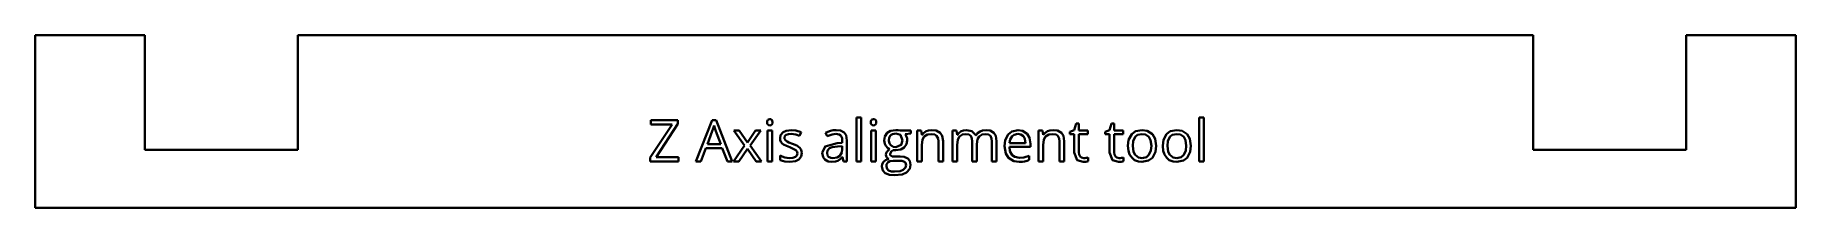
# Model space of a CAD drawing. Header units: inches. Extents: x -11.5 to 11.5, y -0.6 to 1.6.
import ezdxf

# ---------------------------------------------------------------- set-up
doc = ezdxf.new("R2010")
doc.units = ezdxf.units.IN
doc.header["$MEASUREMENT"] = 0
doc.layers.add('Visible', color=7, linetype='Continuous', lineweight=40)

msp = doc.modelspace()

# ---------------------------------------------------------------- linework, layer by layer
at = {"layer": 'Visible'}
for p, q in [((-11.5, 1.65, 0.3), (-11.5, -0.607, 0.3)), ((-10.07, 1.65, 0.3), (-11.5, 1.65, 0.3)), ((-10.07, 0.15, 0.3), (-10.07, 1.65, 0.3)), ((-8.07, 1.65, 0.3), (-8.07, 0.15, 0.3)), ((8.07, 1.65, 0.3), (-8.07, 1.65, 0.3)), ((8.07, 0.15, 0.3), (8.07, 1.65, 0.3)), ((11.5, 1.65, 0.3), (10.07, 1.65, 0.3)), ((10.07, 1.65, 0.3), (10.07, 0.15, 0.3)), ((11.5, -0.607, 0.3), (11.5, 1.65, 0.3)), ((-3.18, 0.481, 0.3), (-3.465, 0.049, 0.3)), ((-3.456, 0.537, 0.3), (-3.456, 0.481, 0.3)), ((-3.104, 0.537, 0.3), (-3.456, 0.537, 0.3)), ((-3.456, 0.481, 0.3), (-3.18, 0.481, 0.3)), ((-3.389, 0.057, 0.3), (-3.104, 0.489, 0.3)), ((-3.104, 0.489, 0.3), (-3.104, 0.537, 0.3)), ((-2.657, 0.54, 0.3), (-2.87, 0, 0.3)), ((-2.605, 0.54, 0.3), (-2.657, 0.54, 0.3)), ((-2.393, 0, 0.3), (-2.605, 0.54, 0.3)), ((-0.709, 0.572, 0.3), (-0.77, 0.572, 0.3)), ((-0.77, 0.572, 0.3), (-0.77, 0, 0.3)), ((-0.709, 0, 0.3), (-0.709, 0.572, 0.3)), ((2.1, 0.496, 0.3), (2.074, 0.41, 0.3)), ((2.135, 0.496, 0.3), (2.1, 0.496, 0.3)), ((2.135, 0.403, 0.3), (2.135, 0.496, 0.3)), ((2.561, 0.496, 0.3), (2.535, 0.41, 0.3)), ((2.596, 0.496, 0.3), (2.561, 0.496, 0.3)), ((2.596, 0.403, 0.3), (2.596, 0.496, 0.3)), ((3.767, 0.572, 0.3), (3.706, 0.572, 0.3)), ((3.706, 0.572, 0.3), (3.706, 0, 0.3)), ((3.767, 0, 0.3), (3.767, 0.572, 0.3)), ((-2.655, 0.394, 0.3), (-2.718, 0.227, 0.3)), ((-2.544, 0.227, 0.3), (-2.607, 0.394, 0.3)), ((-2.372, 0.403, 0.3), (-2.232, 0.206, 0.3)), ((-2.302, 0.403, 0.3), (-2.372, 0.403, 0.3)), ((-2.196, 0.249, 0.3), (-2.302, 0.403, 0.3)), ((-2.09, 0.403, 0.3), (-2.196, 0.249, 0.3)), ((-2.161, 0.206, 0.3), (-2.021, 0.403, 0.3)), ((-2.021, 0.403, 0.3), (-2.09, 0.403, 0.3)), ((-1.873, 0.403, 0.3), (-1.934, 0.403, 0.3)), ((-1.934, 0.403, 0.3), (-1.934, 0, 0.3)), ((-1.873, 0, 0.3), (-1.873, 0.403, 0.3)), ((-1.514, 0.334, 0.3), (-1.492, 0.384, 0.3)), ((-1.174, 0.375, 0.3), (-1.155, 0.328, 0.3)), ((-0.956, 0.241, 0.3), (-1.024, 0.239, 0.3)), ((-0.956, 0.267, 0.3), (-0.956, 0.241, 0.3)), ((-0.896, 0, 0.3), (-0.896, 0.275, 0.3)), ((-0.519, 0.403, 0.3), (-0.58, 0.403, 0.3)), ((-0.58, 0.403, 0.3), (-0.58, 0, 0.3)), ((-0.519, 0, 0.3), (-0.519, 0.403, 0.3)), ((-0.06, 0.403, 0.3), (-0.199, 0.403, 0.3)), ((-0.134, 0.355, 0.3), (-0.06, 0.364, 0.3)), ((-0.06, 0.364, 0.3), (-0.06, 0.403, 0.3)), ((0.023, 0.403, 0.3), (0.023, 0, 0.3)), ((0.073, 0.403, 0.3), (0.023, 0.403, 0.3)), ((0.082, 0.348, 0.3), (0.073, 0.403, 0.3)), ((0.085, 0.348, 0.3), (0.082, 0.348, 0.3)), ((0.299, 0.261, 0.3), (0.299, 0, 0.3)), ((0.36, 0, 0.3), (0.36, 0.263, 0.3)), ((0.485, 0.403, 0.3), (0.485, 0, 0.3)), ((0.535, 0.403, 0.3), (0.485, 0.403, 0.3)), ((0.544, 0.348, 0.3), (0.535, 0.403, 0.3)), ((0.547, 0.348, 0.3), (0.544, 0.348, 0.3)), ((0.741, 0.262, 0.3), (0.741, 0, 0.3)), ((0.793, 0.342, 0.3), (0.79, 0.342, 0.3)), ((0.998, 0.262, 0.3), (0.998, 0, 0.3)), ((1.059, 0, 0.3), (1.059, 0.263, 0.3)), ((1.227, 0.24, 0.3), (1.438, 0.24, 0.3)), ((1.608, 0.403, 0.3), (1.608, 0, 0.3)), ((1.657, 0.403, 0.3), (1.608, 0.403, 0.3)), ((1.667, 0.348, 0.3), (1.657, 0.403, 0.3)), ((1.67, 0.348, 0.3), (1.667, 0.348, 0.3)), ((1.883, 0.261, 0.3), (1.883, 0, 0.3)), ((1.944, 0, 0.3), (1.944, 0.263, 0.3)), ((2.074, 0.41, 0.3), (2.016, 0.385, 0.3)), ((2.016, 0.385, 0.3), (2.016, 0.355, 0.3)), ((2.016, 0.355, 0.3), (2.074, 0.355, 0.3)), ((2.074, 0.355, 0.3), (2.074, 0.116, 0.3)), ((2.252, 0.403, 0.3), (2.135, 0.403, 0.3)), ((2.135, 0.355, 0.3), (2.252, 0.355, 0.3)), ((2.135, 0.118, 0.3), (2.135, 0.355, 0.3)), ((2.252, 0.355, 0.3), (2.252, 0.403, 0.3)), ((2.535, 0.41, 0.3), (2.478, 0.385, 0.3)), ((2.478, 0.385, 0.3), (2.478, 0.355, 0.3)), ((2.478, 0.355, 0.3), (2.535, 0.355, 0.3)), ((2.535, 0.355, 0.3), (2.535, 0.116, 0.3)), ((2.713, 0.403, 0.3), (2.596, 0.403, 0.3)), ((2.596, 0.355, 0.3), (2.713, 0.355, 0.3)), ((2.596, 0.118, 0.3), (2.596, 0.355, 0.3)), ((2.713, 0.355, 0.3), (2.713, 0.403, 0.3)), ((-8.07, 0.15, 0.3), (-10.07, 0.15, 0.3)), ((-3.465, 0.049, 0.3), (-3.465, 0, 0.3)), ((-3.095, 0.057, 0.3), (-3.389, 0.057, 0.3)), ((-3.095, 0, 0.3), (-3.095, 0.057, 0.3)), ((-2.806, 0, 0.3), (-2.74, 0.171, 0.3)), ((-2.74, 0.171, 0.3), (-2.525, 0.171, 0.3)), ((-2.718, 0.227, 0.3), (-2.544, 0.227, 0.3)), ((-2.525, 0.171, 0.3), (-2.458, 0, 0.3)), ((-2.232, 0.206, 0.3), (-2.379, 0, 0.3)), ((-2.31, 0, 0.3), (-2.196, 0.163, 0.3)), ((-2.196, 0.163, 0.3), (-2.083, 0, 0.3)), ((-2.014, 0, 0.3), (-2.161, 0.206, 0.3)), ((-1.768, 0.075, 0.3), (-1.768, 0.018, 0.3)), ((-0.957, 0.198, 0.3), (-1.018, 0.196, 0.3)), ((-0.957, 0.162, 0.3), (-0.957, 0.198, 0.3)), ((-0.956, 0.057, 0.3), (-0.953, 0.057, 0.3)), ((-0.953, 0.057, 0.3), (-0.941, 0, 0.3)), ((-0.22, 0.009, 0.3), (-0.293, 0.009, 0.3)), ((-0.201, 0.064, 0.3), (-0.272, 0.064, 0.3)), ((0.084, 0, 0.3), (0.084, 0.211, 0.3)), ((0.546, 0, 0.3), (0.546, 0.211, 0.3)), ((0.803, 0, 0.3), (0.803, 0.225, 0.3)), ((1.226, 0.19, 0.3), (1.503, 0.19, 0.3)), ((1.486, 0.019, 0.3), (1.486, 0.073, 0.3)), ((1.503, 0.19, 0.3), (1.503, 0.229, 0.3)), ((1.669, 0, 0.3), (1.669, 0.211, 0.3)), ((2.255, 0.004, 0.3), (2.255, 0.05, 0.3)), ((2.716, 0.004, 0.3), (2.716, 0.05, 0.3)), ((10.07, 0.15, 0.3), (8.07, 0.15, 0.3)), ((-3.465, 0, 0.3), (-3.095, 0, 0.3)), ((-2.87, 0, 0.3), (-2.806, 0, 0.3)), ((-2.458, 0, 0.3), (-2.393, 0, 0.3)), ((-2.379, 0, 0.3), (-2.31, 0, 0.3)), ((-2.083, 0, 0.3), (-2.014, 0, 0.3)), ((-1.934, 0, 0.3), (-1.873, 0, 0.3)), ((-0.941, 0, 0.3), (-0.896, 0, 0.3)), ((-0.77, 0, 0.3), (-0.709, 0, 0.3)), ((-0.58, 0, 0.3), (-0.519, 0, 0.3)), ((0.023, 0, 0.3), (0.084, 0, 0.3)), ((0.299, 0, 0.3), (0.36, 0, 0.3)), ((0.485, 0, 0.3), (0.546, 0, 0.3)), ((0.741, 0, 0.3), (0.803, 0, 0.3)), ((0.998, 0, 0.3), (1.059, 0, 0.3)), ((1.608, 0, 0.3), (1.669, 0, 0.3)), ((1.883, 0, 0.3), (1.944, 0, 0.3)), ((3.706, 0, 0.3), (3.767, 0, 0.3)), ((-11.5, -0.607, 0.3), (11.5, -0.607, 0.3))]:
    msp.add_line(p, q, dxfattribs=at)
for points in [[(-2.632, 0.471, 0), (-2.643, 0.43, 0), (-2.655, 0.394, 0)], [(-2.607, 0.394, 0), (-2.621, 0.434, 0), (-2.632, 0.471, 0)], [(-1.929, 0.543, 0), (-1.937, 0.528, 0), (-1.939, 0.512, 0)], [(-1.939, 0.512, 0), (-1.936, 0.492, 0), (-1.929, 0.481, 0)], [(-1.903, 0.553, 0), (-1.919, 0.549, 0), (-1.929, 0.543, 0)], [(-1.929, 0.481, 0), (-1.916, 0.473, 0), (-1.903, 0.471, 0)], [(-1.878, 0.543, 0), (-1.891, 0.551, 0), (-1.903, 0.553, 0)], [(-1.903, 0.471, 0), (-1.888, 0.474, 0), (-1.878, 0.481, 0)], [(-1.867, 0.512, 0), (-1.871, 0.532, 0), (-1.878, 0.543, 0)], [(-1.878, 0.481, 0), (-1.869, 0.496, 0), (-1.867, 0.512, 0)], [(-0.575, 0.543, 0), (-0.583, 0.528, 0), (-0.585, 0.512, 0)], [(-0.585, 0.512, 0), (-0.582, 0.492, 0), (-0.575, 0.481, 0)], [(-0.549, 0.553, 0), (-0.565, 0.549, 0), (-0.575, 0.543, 0)], [(-0.575, 0.481, 0), (-0.562, 0.473, 0), (-0.549, 0.471, 0)], [(-0.524, 0.543, 0), (-0.537, 0.551, 0), (-0.549, 0.553, 0)], [(-0.549, 0.471, 0), (-0.534, 0.474, 0), (-0.524, 0.481, 0)], [(-0.513, 0.512, 0), (-0.516, 0.532, 0), (-0.524, 0.543, 0)], [(-0.524, 0.481, 0), (-0.515, 0.496, 0), (-0.513, 0.512, 0)], [(-1.729, 0.382, 0), (-1.762, 0.343, 0), (-1.77, 0.304, 0)], [(-1.77, 0.304, 0), (-1.766, 0.276, 0), (-1.758, 0.257, 0)], [(-1.758, 0.257, 0), (-1.741, 0.236, 0), (-1.723, 0.221, 0)], [(-1.62, 0.41, 0), (-1.688, 0.401, 0), (-1.729, 0.382, 0)], [(-1.711, 0.308, 0), (-1.705, 0.332, 0), (-1.689, 0.346, 0)], [(-1.703, 0.28, 0), (-1.71, 0.295, 0), (-1.711, 0.308, 0)], [(-1.676, 0.259, 0), (-1.694, 0.271, 0), (-1.703, 0.28, 0)], [(-1.689, 0.346, 0), (-1.658, 0.356, 0), (-1.624, 0.359, 0)], [(-1.606, 0.229, 0), (-1.654, 0.248, 0), (-1.676, 0.259, 0)], [(-1.624, 0.359, 0), (-1.565, 0.351, 0), (-1.514, 0.334, 0)], [(-1.492, 0.384, 0), (-1.563, 0.405, 0), (-1.62, 0.41, 0)], [(-1.024, 0.239, 0), (-1.181, 0.196, 0), (-1.219, 0.111, 0)], [(-1.109, 0.4, 0), (-1.147, 0.388, 0), (-1.174, 0.375, 0)], [(-1.155, 0.328, 0), (-1.088, 0.353, 0), (-1.041, 0.359, 0)], [(-1.038, 0.409, 0), (-1.077, 0.407, 0), (-1.109, 0.4, 0)], [(-1.041, 0.359, 0), (-0.999, 0.352, 0), (-0.976, 0.337, 0)], [(-0.931, 0.378, 0), (-0.981, 0.403, 0), (-1.038, 0.409, 0)], [(-0.976, 0.337, 0), (-0.96, 0.303, 0), (-0.956, 0.267, 0)], [(-0.896, 0.275, 0), (-0.907, 0.342, 0), (-0.931, 0.378, 0)], [(-0.369, 0.374, 0), (-0.401, 0.325, 0), (-0.408, 0.272, 0)], [(-0.408, 0.272, 0), (-0.402, 0.231, 0), (-0.389, 0.202, 0)], [(-0.256, 0.41, 0), (-0.327, 0.399, 0), (-0.369, 0.374, 0)], [(-0.325, 0.343, 0), (-0.344, 0.31, 0), (-0.348, 0.274, 0)], [(-0.348, 0.274, 0), (-0.341, 0.233, 0), (-0.324, 0.21, 0)], [(-0.259, 0.366, 0), (-0.301, 0.358, 0), (-0.325, 0.343, 0)], [(-0.168, 0.275, 0), (-0.197, 0.348, 0), (-0.259, 0.366, 0)], [(-0.258, 0.188, 0), (-0.186, 0.215, 0), (-0.168, 0.275, 0)], [(-0.199, 0.403, 0), (-0.229, 0.409, 0), (-0.256, 0.41, 0)], [(-0.148, 0.18, 0), (-0.116, 0.227, 0), (-0.108, 0.275, 0)], [(-0.116, 0.322, 0), (-0.126, 0.343, 0), (-0.134, 0.355, 0)], [(-0.108, 0.275, 0), (-0.11, 0.303, 0), (-0.116, 0.322, 0)], [(0.084, 0.211, 0), (0.093, 0.286, 0), (0.113, 0.324, 0)], [(0.138, 0.394, 0), (0.105, 0.371, 0), (0.085, 0.348, 0)], [(0.113, 0.324, 0), (0.157, 0.352, 0), (0.206, 0.358, 0)], [(0.213, 0.41, 0), (0.169, 0.405, 0), (0.138, 0.394, 0)], [(0.206, 0.358, 0), (0.252, 0.351, 0), (0.276, 0.334, 0)], [(0.323, 0.375, 0), (0.27, 0.403, 0), (0.213, 0.41, 0)], [(0.276, 0.334, 0), (0.294, 0.299, 0), (0.299, 0.261, 0)], [(0.36, 0.263, 0), (0.348, 0.336, 0), (0.323, 0.375, 0)], [(0.546, 0.211, 0), (0.554, 0.285, 0), (0.573, 0.324, 0)], [(0.596, 0.394, 0), (0.565, 0.371, 0), (0.547, 0.348, 0)], [(0.573, 0.324, 0), (0.612, 0.352, 0), (0.657, 0.358, 0)], [(0.667, 0.41, 0), (0.625, 0.405, 0), (0.596, 0.394, 0)], [(0.657, 0.358, 0), (0.698, 0.351, 0), (0.721, 0.334, 0)], [(0.79, 0.342, 0), (0.737, 0.397, 0), (0.667, 0.41, 0)], [(0.721, 0.334, 0), (0.737, 0.3, 0), (0.741, 0.262, 0)], [(0.845, 0.392, 0), (0.812, 0.367, 0), (0.793, 0.342, 0)], [(0.803, 0.225, 0), (0.811, 0.29, 0), (0.83, 0.326, 0)], [(0.83, 0.326, 0), (0.87, 0.352, 0), (0.914, 0.358, 0)], [(0.923, 0.41, 0), (0.877, 0.405, 0), (0.845, 0.392, 0)], [(0.914, 0.358, 0), (0.955, 0.351, 0), (0.978, 0.334, 0)], [(1.025, 0.375, 0), (0.977, 0.403, 0), (0.923, 0.41, 0)], [(0.978, 0.334, 0), (0.995, 0.3, 0), (0.998, 0.262, 0)], [(1.059, 0.263, 0), (1.049, 0.336, 0), (1.025, 0.375, 0)], [(1.211, 0.353, 0), (1.172, 0.276, 0), (1.163, 0.198, 0)], [(1.34, 0.41, 0), (1.259, 0.392, 0), (1.211, 0.353, 0)], [(1.261, 0.328, 0), (1.237, 0.285, 0), (1.227, 0.24, 0)], [(1.339, 0.359, 0), (1.291, 0.349, 0), (1.261, 0.328, 0)], [(1.412, 0.328, 0), (1.377, 0.353, 0), (1.339, 0.359, 0)], [(1.459, 0.36, 0), (1.4, 0.401, 0), (1.34, 0.41, 0)], [(1.438, 0.24, 0), (1.43, 0.296, 0), (1.412, 0.328, 0)], [(1.503, 0.229, 0), (1.49, 0.31, 0), (1.459, 0.36, 0)], [(1.669, 0.211, 0), (1.678, 0.286, 0), (1.698, 0.324, 0)], [(1.723, 0.394, 0), (1.69, 0.371, 0), (1.67, 0.348, 0)], [(1.698, 0.324, 0), (1.742, 0.352, 0), (1.791, 0.358, 0)], [(1.798, 0.41, 0), (1.754, 0.405, 0), (1.723, 0.394, 0)], [(1.791, 0.358, 0), (1.836, 0.351, 0), (1.861, 0.334, 0)], [(1.908, 0.375, 0), (1.855, 0.403, 0), (1.798, 0.41, 0)], [(1.861, 0.334, 0), (1.879, 0.299, 0), (1.883, 0.261, 0)], [(1.944, 0.263, 0), (1.933, 0.336, 0), (1.908, 0.375, 0)], [(2.824, 0.355, 0), (2.784, 0.28, 0), (2.774, 0.202, 0)], [(2.96, 0.41, 0), (2.874, 0.393, 0), (2.824, 0.355, 0)], [(2.868, 0.319, 0), (2.843, 0.263, 0), (2.838, 0.202, 0)], [(2.958, 0.358, 0), (2.901, 0.346, 0), (2.868, 0.319, 0)], [(3.05, 0.319, 0), (3.006, 0.351, 0), (2.958, 0.358, 0)], [(3.095, 0.354, 0), (3.028, 0.399, 0), (2.96, 0.41, 0)], [(3.081, 0.202, 0), (3.071, 0.276, 0), (3.05, 0.319, 0)], [(3.144, 0.202, 0), (3.129, 0.297, 0), (3.095, 0.354, 0)], [(3.278, 0.355, 0), (3.239, 0.28, 0), (3.229, 0.202, 0)], [(3.415, 0.41, 0), (3.329, 0.393, 0), (3.278, 0.355, 0)], [(3.323, 0.319, 0), (3.298, 0.263, 0), (3.292, 0.202, 0)], [(3.413, 0.358, 0), (3.355, 0.346, 0), (3.323, 0.319, 0)], [(3.505, 0.319, 0), (3.461, 0.351, 0), (3.413, 0.358, 0)], [(3.549, 0.354, 0), (3.483, 0.399, 0), (3.415, 0.41, 0)], [(3.536, 0.202, 0), (3.526, 0.276, 0), (3.505, 0.319, 0)], [(3.599, 0.202, 0), (3.584, 0.297, 0), (3.549, 0.354, 0)], [(-1.706, 0.051, 0), (-1.742, 0.063, 0), (-1.768, 0.075, 0)], [(-1.768, 0.018, 0), (-1.707, -0.002, 0), (-1.643, -0.007, 0)], [(-1.723, 0.221, 0), (-1.686, 0.202, 0), (-1.643, 0.185, 0)], [(-1.642, 0.043, 0), (-1.677, 0.046, 0), (-1.706, 0.051, 0)], [(-1.643, 0.185, 0), (-1.589, 0.161, 0), (-1.563, 0.145, 0)], [(-1.643, -0.007, 0), (-1.569, 0.002, 0), (-1.526, 0.023, 0)], [(-1.568, 0.058, 0), (-1.604, 0.046, 0), (-1.642, 0.043, 0)], [(-1.509, 0.176, 0), (-1.552, 0.206, 0), (-1.606, 0.229, 0)], [(-1.543, 0.105, 0), (-1.551, 0.075, 0), (-1.568, 0.058, 0)], [(-1.563, 0.145, 0), (-1.547, 0.124, 0), (-1.543, 0.105, 0)], [(-1.526, 0.023, 0), (-1.492, 0.065, 0), (-1.484, 0.11, 0)], [(-1.484, 0.11, 0), (-1.492, 0.151, 0), (-1.509, 0.176, 0)], [(-1.219, 0.111, 0), (-1.208, 0.056, 0), (-1.185, 0.024, 0)], [(-1.185, 0.024, 0), (-1.139, -0.001, 0), (-1.091, -0.007, 0)], [(-1.123, 0.173, 0), (-1.149, 0.144, 0), (-1.155, 0.111, 0)], [(-1.155, 0.111, 0), (-1.149, 0.079, 0), (-1.135, 0.06, 0)], [(-1.135, 0.06, 0), (-1.108, 0.046, 0), (-1.079, 0.043, 0)], [(-1.018, 0.196, 0), (-1.087, 0.187, 0), (-1.123, 0.173, 0)], [(-1.091, -0.007, 0), (-1.046, -0.003, 0), (-1.016, 0.006, 0)], [(-1.079, 0.043, 0), (-1.023, 0.053, 0), (-0.99, 0.074, 0)], [(-1.016, 0.006, 0), (-0.983, 0.029, 0), (-0.956, 0.057, 0)], [(-0.99, 0.074, 0), (-0.963, 0.117, 0), (-0.957, 0.162, 0)], [(-0.35, 0.032, 0), (-0.392, 0.016, 0), (-0.416, -0.005, 0)], [(-0.389, 0.202, 0), (-0.363, 0.173, 0), (-0.338, 0.158, 0)], [(-0.375, 0.126, 0), (-0.384, 0.106, 0), (-0.387, 0.088, 0)], [(-0.387, 0.088, 0), (-0.383, 0.067, 0), (-0.376, 0.053, 0)], [(-0.376, 0.053, 0), (-0.363, 0.039, 0), (-0.35, 0.032, 0)], [(-0.338, 0.158, 0), (-0.362, 0.14, 0), (-0.375, 0.126, 0)], [(-0.293, 0.009, 0), (-0.334, 0.003, 0), (-0.358, -0.011, 0)], [(-0.332, 0.096, 0), (-0.32, 0.128, 0), (-0.293, 0.148, 0)], [(-0.319, 0.072, 0), (-0.329, 0.083, 0), (-0.332, 0.096, 0)], [(-0.324, 0.21, 0), (-0.291, 0.192, 0), (-0.258, 0.188, 0)], [(-0.272, 0.064, 0), (-0.303, 0.066, 0), (-0.319, 0.072, 0)], [(-0.293, 0.148, 0), (-0.275, 0.146, 0), (-0.259, 0.145, 0)], [(-0.259, 0.145, 0), (-0.19, 0.156, 0), (-0.148, 0.18, 0)], [(-0.144, -0.004, 0), (-0.178, 0.007, 0), (-0.22, 0.009, 0)], [(-0.1, 0.036, 0), (-0.149, 0.059, 0), (-0.201, 0.064, 0)], [(-0.065, -0.044, 0), (-0.076, 0.007, 0), (-0.1, 0.036, 0)], [(1.163, 0.198, 0), (1.179, 0.103, 0), (1.214, 0.047, 0)], [(1.214, 0.047, 0), (1.284, 0.003, 0), (1.355, -0.007, 0)], [(1.262, 0.083, 0), (1.234, 0.135, 0), (1.226, 0.19, 0)], [(1.358, 0.046, 0), (1.297, 0.058, 0), (1.262, 0.083, 0)], [(1.486, 0.073, 0), (1.415, 0.051, 0), (1.358, 0.046, 0)], [(1.425, -0.001, 0), (1.458, 0.008, 0), (1.486, 0.019, 0)], [(2.074, 0.116, 0), (2.111, 0.016, 0), (2.191, -0.007, 0)], [(2.152, 0.063, 0), (2.138, 0.09, 0), (2.135, 0.118, 0)], [(2.2, 0.043, 0), (2.17, 0.049, 0), (2.152, 0.063, 0)], [(2.231, 0.045, 0), (2.214, 0.044, 0), (2.2, 0.043, 0)], [(2.226, -0.004, 0), (2.244, 0, 0), (2.255, 0.004, 0)], [(2.255, 0.05, 0), (2.243, 0.048, 0), (2.231, 0.045, 0)], [(2.535, 0.116, 0), (2.572, 0.016, 0), (2.652, -0.007, 0)], [(2.614, 0.063, 0), (2.6, 0.09, 0), (2.596, 0.118, 0)], [(2.661, 0.043, 0), (2.631, 0.049, 0), (2.614, 0.063, 0)], [(2.692, 0.045, 0), (2.675, 0.044, 0), (2.661, 0.043, 0)], [(2.687, -0.004, 0), (2.706, 0, 0), (2.716, 0.004, 0)], [(2.716, 0.05, 0), (2.704, 0.048, 0), (2.692, 0.045, 0)], [(2.774, 0.202, 0), (2.781, 0.136, 0), (2.797, 0.091, 0)], [(2.797, 0.091, 0), (2.829, 0.045, 0), (2.862, 0.018, 0)], [(2.838, 0.202, 0), (2.847, 0.127, 0), (2.868, 0.084, 0)], [(2.862, 0.018, 0), (2.912, -0.002, 0), (2.958, -0.007, 0)], [(2.868, 0.084, 0), (2.912, 0.052, 0), (2.959, 0.044, 0)], [(2.958, -0.007, 0), (3.044, 0.01, 0), (3.095, 0.048, 0)], [(2.959, 0.044, 0), (3.017, 0.056, 0), (3.05, 0.084, 0)], [(3.05, 0.084, 0), (3.075, 0.141, 0), (3.081, 0.202, 0)], [(3.095, 0.048, 0), (3.135, 0.123, 0), (3.144, 0.202, 0)], [(3.229, 0.202, 0), (3.236, 0.136, 0), (3.252, 0.091, 0)], [(3.252, 0.091, 0), (3.283, 0.045, 0), (3.316, 0.018, 0)], [(3.292, 0.202, 0), (3.302, 0.127, 0), (3.323, 0.084, 0)], [(3.316, 0.018, 0), (3.367, -0.002, 0), (3.412, -0.007, 0)], [(3.323, 0.084, 0), (3.367, 0.052, 0), (3.414, 0.044, 0)], [(3.412, -0.007, 0), (3.499, 0.01, 0), (3.55, 0.048, 0)], [(3.414, 0.044, 0), (3.472, 0.056, 0), (3.505, 0.084, 0)], [(3.505, 0.084, 0), (3.53, 0.141, 0), (3.536, 0.202, 0)], [(3.55, 0.048, 0), (3.59, 0.123, 0), (3.599, 0.202, 0)], [(-0.416, -0.005, 0), (-0.435, -0.038, 0), (-0.44, -0.068, 0)], [(-0.44, -0.068, 0), (-0.426, -0.121, 0), (-0.397, -0.152, 0)], [(-0.397, -0.152, 0), (-0.338, -0.175, 0), (-0.275, -0.181, 0)], [(-0.358, -0.011, 0), (-0.377, -0.038, 0), (-0.381, -0.068, 0)], [(-0.381, -0.068, 0), (-0.372, -0.099, 0), (-0.353, -0.117, 0)], [(-0.353, -0.117, 0), (-0.315, -0.131, 0), (-0.274, -0.134, 0)], [(-0.275, -0.181, 0), (-0.175, -0.17, 0), (-0.119, -0.146, 0)], [(-0.274, -0.134, 0), (-0.201, -0.127, 0), (-0.161, -0.111, 0)], [(-0.161, -0.111, 0), (-0.131, -0.08, 0), (-0.124, -0.049, 0)], [(-0.124, -0.049, 0), (-0.13, -0.019, 0), (-0.144, -0.004, 0)], [(-0.119, -0.146, 0), (-0.075, -0.096, 0), (-0.065, -0.044, 0)], [(1.355, -0.007, 0), (1.397, -0.005, 0), (1.425, -0.001, 0)], [(2.191, -0.007, 0), (2.209, -0.006, 0), (2.226, -0.004, 0)], [(2.652, -0.007, 0), (2.671, -0.006, 0), (2.687, -0.004, 0)]]:
    msp.add_polyline3d(points, dxfattribs=at)

doc.saveas('drawing.dxf')
